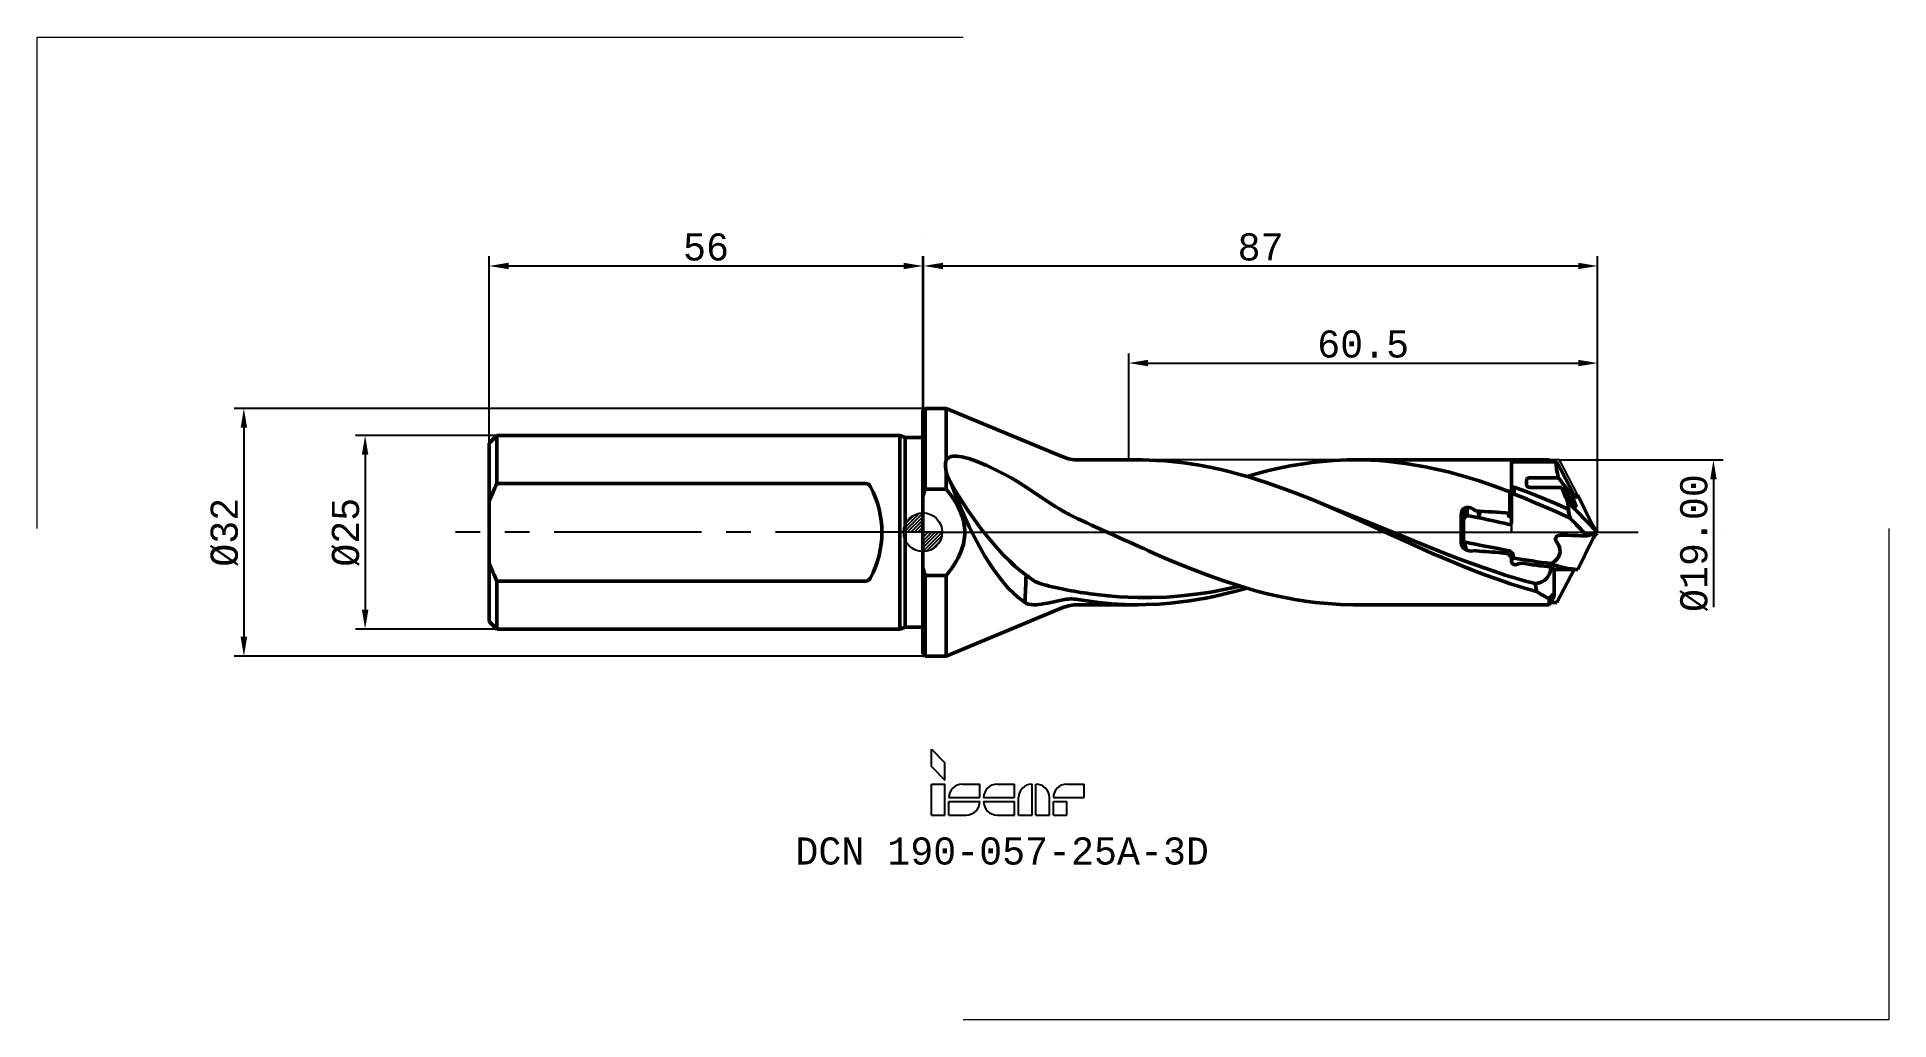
# Model space of a CAD drawing. Header units: millimetres. Extents: x -114 to 125, y -63 to 64.
import ezdxf
from ezdxf.enums import TextEntityAlignment as Align

# ---------------------------------------------------------------- set-up
doc = ezdxf.new("R2010")
doc.units = ezdxf.units.MM
doc.header["$PDMODE"] = 3
doc.linetypes.add('CENTER2', pattern=[28.575, 19.05, -3.175, 3.175, -3.175])
doc.linetypes.add('HIDDEN', pattern=[0.375, 0.25, -0.125])
doc.layers.get('DEFPOINTS').update_dxf_attribs({"linetype": 'CONTINUOUS', "lineweight": 25})
for name, color, linetype, lineweight in [('1', 4, 'CONTINUOUS', 50), ('2', 7, 'CONTINUOUS', 25), ('4', 2, 'CENTER2', 25), ('CUT', 1, 'CONTINUOUS', 25), ('INFTOTAL', 9, 'CONTINUOUS', 18), ('SK1', 4, 'CONTINUOUS', 50), ('SK2', 7, 'CONTINUOUS', 25), ('SK3', 1, 'HIDDEN', 35), ('SK4', 2, 'CENTER2', 25)]:
    doc.layers.add(name, color=color, linetype=linetype, lineweight=lineweight)
doc.layers.add('NOCUT', color=7, linetype='CONTINUOUS')
doc.layers.add('SK6', color=5, linetype='CONTINUOUS')
doc.styles.get("Standard").update_dxf_attribs({"font": 'monos.ttf'})
doc.dimstyles.new('DIAMETER', dxfattribs={"dimtxt": 3.5, "dimasz": 2.5, "dimexe": 1.25, "dimexo": 0, "dimtad": 1, "dimzin": 1, "dimdsep": 46, "dimtxsty": 'STANDARD', "dimblk2": 'NONE', "dimsah": 1, "dimcen": 0, "dimse2": 1, "dimazin": 0, "dimtfac": 1, "dimtofl": 0, "dimtmove": 0, "dimatfit": 3, "dimfxl": 1, "dimarcsym": 0})
doc.dimstyles.get("Standard").update_dxf_attribs({"dimtxt": 3.5, "dimasz": 2.5, "dimexe": 1.25, "dimexo": 0, "dimtad": 1, "dimzin": 1, "dimdsep": 46, "dimtxsty": 'STANDARD', "dimcen": 0, "dimazin": 0, "dimtfac": 1, "dimtofl": 0, "dimtmove": 0, "dimatfit": 3, "dimfxl": 1, "dimarcsym": 0})

# ---------------------------------------------------------------- blocks, each defined once
blk = doc.blocks.new('CERO_POINT')
at = {"layer": 'SK2'}
h = blk.add_hatch(dxfattribs=at)
h.set_pattern_fill('ANSI31', color=256, scale=0.1, angle=180, style=0)
h.set_pattern_definition([(225, (5.17098, 0), (0.224506, -0.224506), [])])
h.paths.add_polyline_path([(0, -2.5, 0.414214), (2.5, 0), (0, 0)])
h.paths.add_polyline_path([(0, 0), (0, 2.5, 0.414214), (-2.5, 0)])
for p, q in [((0, -2.5), (0, 2.5)), ((2.5, 0), (-2.5, 0)), ((0.09, 0), (-0.09, 0)), ((0, 0.09), (0, -0.09))]:
    blk.add_line(p, q, dxfattribs=at)
blk.add_circle((0, 0), 2.5, dxfattribs=at)
blk = doc.blocks.new('ISCAR_LOGO')
at = {"layer": 'SK6'}
for p, q in [((0, 8.5), (1.75, 6.75)), ((0, 6.25), (0, 8.5)), ((0, 6.25), (1.75, 4.5)), ((1.75, 4.5), (1.75, 6.75)), ((0, 4), (1.75, 4)), ((0, 0), (0, 4)), ((1.75, 0), (1.75, 4)), ((4, 4), (6.25, 4)), ((6.25, 2.25), (6.25, 4)), ((8.5, 4), (10.75, 4)), ((10.75, 2.25), (10.75, 4)), ((13, 0), (13, 4)), ((13.5, 0), (13.5, 4)), ((17.5, 4), (19.75, 4)), ((19.75, 2.25), (19.75, 4)), ((0, 0), (1.75, 0)), ((2.25, 2.25), (6.25, 2.25)), ((2.25, 1.75), (6.25, 1.75)), ((2.25, 0), (2.25, 1.75)), ((2.25, 0), (4.5, 0)), ((6.75, 2.25), (10.75, 2.25)), ((6.75, 1.75), (10.75, 1.75)), ((8.5, 0), (10.75, 0)), ((10.75, 0), (10.75, 1.75)), ((11.25, 0), (11.25, 2.25)), ((11.25, 0), (13, 0)), ((13.5, 0), (15.25, 0)), ((15.25, 0), (15.25, 2.25)), ((15.75, 2.25), (19.75, 2.25)), ((15.75, 1.75), (17.5, 1.75)), ((15.75, 0), (15.75, 1.75)), ((15.75, 0), (17.5, 0)), ((17.5, 0), (17.5, 1.75))]:
    blk.add_line(p, q, dxfattribs=at)
for centre, start, end in [((4, 2.25), 90, 180), ((8.5, 2.25), 90, 180), ((13, 2.25), 90, 180), ((13.5, 2.25), 0, 90), ((17.5, 2.25), 90, 180), ((4.5, 1.75), 270, 0), ((8.5, 1.75), 180, 270)]:
    blk.add_arc(centre, 1.75, start, end, dxfattribs=at)
for tag, p in [('MM', (9.14, -6.39)), ('F7', (9.14, -12.42))]:
    blk.add_attdef(tag, text='', height=3.5, dxfattribs=at).set_placement(p, align=Align.CENTER)
blk = doc.blocks.new('*D3')
at = {"layer": 'DEFPOINTS', "color": 0}
for p in [(-55, 12.5), (-72.01, -12.5), (-55, -12.5)]:
    blk.add_point(p, dxfattribs=at)
at = {"layer": 'SK2', "color": 0, "lineweight": -2}
for p, q in [((-55, 12.5), (-73.26, 12.5)), ((-72.01, 10), (-72.01, -10)), ((-55, -12.5), (-73.26, -12.5))]:
    blk.add_line(p, q, dxfattribs=at)
at = {"layer": 'SK2', "color": 0}
for points in [[(-72.43, 10), (-71.59, 10), (-72.01, 12.5)], [(-72.43, -10), (-71.59, -10), (-72.01, -12.5)]]:
    blk.add_solid(points, dxfattribs=at)
at = {"layer": 'SK2', "color": 0, "insert": (-74.5, 0), "char_height": 3.5, "attachment_point": 5, "rotation": 90}
blk.add_mtext('%%C25', dxfattribs=at)
blk = doc.blocks.new('*D4')
at = {"layer": 'DEFPOINTS', "color": 0}
for p in [(0.3, 16), (-87.66, -16), (0.3, -16)]:
    blk.add_point(p, dxfattribs=at)
at = {"layer": 'SK2', "color": 0, "lineweight": -2}
for p, q in [((0.3, 16), (-88.91, 16)), ((-87.66, 13.5), (-87.66, -13.5)), ((0.3, -16), (-88.91, -16))]:
    blk.add_line(p, q, dxfattribs=at)
at = {"layer": 'SK2', "color": 0}
for points in [[(-88.08, 13.5), (-87.24, 13.5), (-87.66, 16)], [(-88.08, -13.5), (-87.24, -13.5), (-87.66, -16)]]:
    blk.add_solid(points, dxfattribs=at)
at = {"layer": 'SK2', "color": 0, "insert": (-90.15, 0), "char_height": 3.5, "attachment_point": 5, "rotation": 90}
blk.add_mtext('%%C32', dxfattribs=at)
blk = doc.blocks.new('*D5')
at = {"layer": 'DEFPOINTS', "color": 0}
for p in [(0, 34.39), (-56, 11.5), (0, 11.5)]:
    blk.add_point(p, dxfattribs=at)
at = {"layer": 'SK2', "color": 0, "lineweight": -2}
for p, q in [((-56, 11.5), (-56, 35.64)), ((-53.5, 34.39), (-2.5, 34.39)), ((0, 11.5), (0, 35.64))]:
    blk.add_line(p, q, dxfattribs=at)
at = {"layer": 'SK2', "color": 0}
for points in [[(-53.5, 34.8), (-53.5, 33.97), (-56, 34.39)], [(-2.5, 34.8), (-2.5, 33.97), (0, 34.39)]]:
    blk.add_solid(points, dxfattribs=at)
at = {"layer": 'SK2', "color": 0, "insert": (-28, 36.82), "char_height": 3.5, "attachment_point": 5}
blk.add_mtext('56', dxfattribs=at)
blk = doc.blocks.new('*D6')
at = {"layer": '2', "color": 0, "lineweight": -2}
for p, q in [((0.09, 0), (0.09, 35.64)), ((2.59, 34.39), (84.59, 34.39)), ((87.09, 0), (87.09, 35.64))]:
    blk.add_line(p, q, dxfattribs=at)
at = {"layer": '2', "color": 0}
for points in [[(2.59, 34.8), (2.59, 33.97), (0.09, 34.39)], [(84.59, 34.8), (84.59, 33.97), (87.09, 34.39)]]:
    blk.add_solid(points, dxfattribs=at)
at = {"layer": 'DEFPOINTS', "color": 0}
for p in [(87.09, 34.39), (0.09, 0), (87.09, 0)]:
    blk.add_point(p, dxfattribs=at)
at = {"layer": '2', "color": 0, "insert": (43.59, 36.82), "char_height": 3.5, "attachment_point": 5}
blk.add_mtext('87', dxfattribs=at)
blk = doc.blocks.new('*D7')
at = {"layer": '2', "color": 0, "lineweight": -2}
for p, q in [((26.57, 9.35), (26.57, 23.1)), ((29.07, 21.85), (84.59, 21.85)), ((87.09, 0), (87.09, 23.1))]:
    blk.add_line(p, q, dxfattribs=at)
at = {"layer": '2', "color": 0}
for points in [[(29.07, 22.27), (29.07, 21.43), (26.57, 21.85)], [(84.59, 22.27), (84.59, 21.43), (87.09, 21.85)]]:
    blk.add_solid(points, dxfattribs=at)
at = {"layer": 'DEFPOINTS', "color": 0}
for p in [(87.09, 21.85), (26.57, 9.35), (87.09, 0)]:
    blk.add_point(p, dxfattribs=at)
at = {"layer": '2', "color": 0, "insert": (56.83, 24.29), "char_height": 3.5, "attachment_point": 5}
blk.add_mtext('60.5', dxfattribs=at)
blk = doc.blocks.new('*D8')
at = {"layer": '2', "color": 0, "lineweight": -2}
for p, q in [((82.18, 9.35), (103.3, 9.35)), ((102.05, 6.85), (102.05, -9.65))]:
    blk.add_line(p, q, dxfattribs=at)
at = {"layer": '2', "color": 0}
blk.add_solid([(101.64, 6.85), (102.47, 6.85), (102.05, 9.35)], dxfattribs=at)
at = {"layer": 'DEFPOINTS', "color": 0}
for p in [(82.18, 9.35), (82.18, -9.65), (102.05, -9.65)]:
    blk.add_point(p, dxfattribs=at)
at = {"layer": '2', "color": 0, "insert": (99.56, -1.4), "char_height": 3.5, "attachment_point": 5, "rotation": 90}
blk.add_mtext('%%c19.00', dxfattribs=at)
blk = doc.blocks.new('_None')
blk = doc.blocks.new('CUT')
at = {"layer": 'CUT'}
for p, q in [((82.18, 9.35), (76, 9.35)), ((76, 9.35), (76, 0)), ((84.55, 4.79), (82.18, 9.35)), ((86.42, 1), (84.55, 4.79)), ((76, 0), (87, 0)), ((86.48, 0.87), (86.42, 1)), ((86.56, 0.73), (86.48, 0.87)), ((86.63, 0.61), (86.56, 0.73)), ((86.7, 0.49), (86.63, 0.61)), ((86.76, 0.39), (86.7, 0.49)), ((86.83, 0.3), (86.76, 0.39)), ((86.89, 0.23), (86.83, 0.3)), ((86.94, 0.17), (86.89, 0.23)), ((86.99, 0.13), (86.94, 0.17)), ((87, 0.07), (86.99, 0.13)), ((87, 0), (87, 0.07))]:
    blk.add_line(p, q, dxfattribs=at)
blk = doc.blocks.new('NOCUT')
at = {"layer": 'NOCUT'}
blk.add_lwpolyline([(20, 9.35), (19.63, 9.36, -0.070116), (18.26, 9.66), (18.08, 9.73), (3, 16), (0.3, 16), (0, 15.7), (0, 0), (76, 0), (76, 9.35)], format="xyb", close=True, dxfattribs=at)
blk = doc.blocks.new('CIRCLE_H_ALL')
at = {"layer": 'SK3'}
blk.add_circle((0, 38.64), 0.001, dxfattribs=at)
blk = doc.blocks.new('CIRCLE_L_ALL')
at = {"layer": 'SK3'}
blk.add_circle((0, -16), 0.001, dxfattribs=at)
blk = doc.blocks.new('CIRCLE_H_ORIGIN')
at = {"layer": 'SK3'}
blk.add_circle((0, 15.7), 0.001, dxfattribs=at)
blk = doc.blocks.new('CIRCLE_L_ORIGIN')
at = {"layer": 'SK3'}
blk.add_circle((0, -15.7), 0.001, dxfattribs=at)
blk = doc.blocks.new('CIRCLE_FAR_ALL')
at = {"layer": 'SK3'}
blk.add_circle((103.3, 0), 0.001, dxfattribs=at)
blk = doc.blocks.new('CIRCLE_FAR_ORIGIN')
at = {"layer": 'SK3'}
blk.add_circle((87, 0), 0.001, dxfattribs=at)

msp = doc.modelspace()

# ---------------------------------------------------------------- linework, layer by layer
at = {"layer": '1'}
for p, q in [((0, 15.7), (0.3, 16)), ((0, 4.636), (0, 15.7)), ((0.3, 5.568), (0.3, 16)), ((0.3, 16), (3, 16)), ((3, 9.319), (3, 16)), ((18.079, 9.733), (3, 16)), ((3, 5.568), (3, 7.865)), ((19.998, 9.35), (27.743, 9.35)), ((55.844, 9.35), (80.848, 9.35)), ((76, 9.104), (76, 5.541)), ((76, 8.969), (76, 6.054)), ((81.821, 9.076), (76.248, 9.076)), ((76.6, 9.179), (77.027, 9.127)), ((77.027, 9.127), (77.027, 9.076)), ((79.754, 9.127), (77.027, 9.127)), ((79.754, 9.127), (79.754, 9.076)), ((80.848, 9.169), (80.1, 9.169)), ((80.848, 9.169), (80.848, 9.349)), ((81.019, 9.076), (80.848, 9.349)), ((80.905, 9.076), (80.848, 9.169)), ((84.077, 4.798), (81.821, 9.076)), ((0.3, 5.568), (3, 5.568)), ((75.75, 2.986), (75.772, 5.218)), ((75.772, 5.218), (76, 5.541)), ((76, 6.054), (76, 5.839)), ((76, 5.839), (76.346, 5.838)), ((76, 5.839), (76, 2.634)), ((76, 3.343), (76, 5.541)), ((76, 1.282), (76, 4.96)), ((76.346, 5.838), (76.346, 4.938)), ((82.071, 7.024), (78.379, 7.024)), ((82.477, 5.797), (78.379, 5.797)), ((82.071, 7.024), (83.624, 4.928)), ((82.477, 5.797), (84.201, 3.47)), ((84.076, 4.8), (84.492, 4.8)), ((86.415, 1.005), (84.555, 4.791)), ((0, 4.636), (0, -4.636)), ((51.665, 3.611), (51.837, 3.542)), ((69.8, 3.038), (69.8, 1.728)), ((71, 3.007), (71.343, 2.766)), ((71.701, 2.547), (71.7, 2.617)), ((71.899, 2.547), (71.9, 2.617)), ((71.9, 2.731), (71.9, 2.617)), ((75.744, 2.456), (75.75, 2.986)), ((75.744, 2.456), (75.989, 2.611)), ((75.989, 2.611), (76, 2.634)), ((87, 0.069), (83.204, 3.979)), ((83.384, 2.893), (83.299, 2.992)), ((84.301, 3.415), (83.86, 4.529)), ((18.822, 2.319), (18.947, 2.254)), ((69.5, -1.328), (69.5, 2.299)), ((69.6, 1.4), (69.5, 1.4)), ((69.8, 1.659), (69.8, 1.728)), ((69.8, -1.125), (69.8, 1.659)), ((86.987, 0.132), (87, 0.069)), ((87, 0.069), (87, -0.069)), ((69.6, -1.4), (69.502, -1.4)), ((69.8, -1.125), (69.8, -2.045)), ((69.899, -1.24), (69.8, -1.125)), ((71, -2.384), (71.029, -2.375)), ((82.427, -0.376), (82.481, -0.377)), ((86.415, -1.005), (84.555, -4.791)), ((85.765, -0.468), (86.845, -0.126)), ((86.987, -0.132), (87, -0.069)), ((0, -15.7), (0, -4.636)), ((75.995, -2.696), (75.996, -2.687)), ((75.996, -2.687), (76.003, -2.688)), ((76, -3.062), (76, -3.047)), ((76, -3.093), (76, -3.062)), ((76, -3.093), (76, -3.568)), ((76, -3.794), (76, -3.254)), ((76, -3.568), (76, -3.794)), ((81.5, -5.153), (81.5, -4.632)), ((0.3, -5.568), (3, -5.568)), ((0.3, -16), (0.3, -5.568)), ((3, -16), (3, -5.568)), ((15.388, -6.711), (15.492, -6.739)), ((79.044, -6.633), (79.279, -6.6)), ((81.5, -4.8), (84.492, -4.8)), ((81.5, -7.842), (81.5, -5.153)), ((84.077, -4.798), (81.821, -9.076)), ((19.998, -9.35), (27.743, -9.35)), ((55.844, -9.35), (80.848, -9.35)), ((79.228, -7.635), (79.211, -7.556)), ((81.5, -8.307), (80.848, -9.349)), ((80.848, -9.349), (80.848, -8.574)), ((81.821, -9.076), (81.019, -9.076)), ((81.5, -7.842), (81.5, -8.01)), ((81.5, -8.303), (81.5, -8.01)), ((81.5, -8.303), (81.5, -8.307)), ((18.079, -9.733), (3, -16)), ((0, -15.7), (0.3, -16)), ((0.3, -16), (3, -16))]:
    msp.add_line(p, q, dxfattribs=at)
for points in [[(3, 9.319), (3.114, 9.483), (3.281, 9.628), (3.522, 9.746), (3.676, 9.79), (3.863, 9.821), (4.086, 9.836), (4.352, 9.83), (4.695, 9.794), (5.083, 9.726), (5.5, 9.627), (5.919, 9.509), (6.521, 9.31), (7.082, 9.102), (7.685, 8.857), (8.244, 8.614), (9.371, 8.083), (10.56, 7.471), (11.379, 7.019), (12.127, 6.584), (13.458, 5.756), (14.419, 5.108)], [(3, 7.865), (3.049, 7.695), (3.106, 7.519), (3.17, 7.336), (3.243, 7.147), (3.323, 6.951), (3.41, 6.748), (3.505, 6.54), (3.608, 6.325), (3.717, 6.105)], [(51.665, 3.611), (50.015, 4.3), (48.363, 4.958), (46.871, 5.521), (45.662, 5.959), (44.454, 6.377), (43.253, 6.771), (42.052, 7.139), (40.871, 7.475), (39.664, 7.793), (38.458, 8.086), (37.253, 8.35), (35.453, 8.689), (33.668, 8.957), (32.471, 9.099), (31.268, 9.21), (30.067, 9.289), (28.332, 9.346), (27.743, 9.35)], [(41.797, 7.213), (43.204, 7.607), (44.607, 7.965), (46, 8.283), (47.396, 8.559), (49.167, 8.852), (50.225, 8.996), (51.628, 9.151), (53.026, 9.262), (54.777, 9.337), (55.844, 9.35)], [(55.844, 9.35), (56.845, 9.339), (57.843, 9.305), (58.838, 9.249), (59.829, 9.171), (61.556, 8.983), (62.573, 8.844), (63.824, 8.642), (64.823, 8.457), (65.819, 8.251), (67.797, 7.783), (69.795, 7.24), (71.788, 6.631), (73.776, 5.954), (75.772, 5.218)], [(76.6, 9.179), (76.358, 9.188), (76.129, 9.168), (76.026, 9.137), (76.008, 9.123), (76.003, 9.116), (76, 9.104)], [(80.1, 9.169), (79.848, 9.151), (79.754, 9.127)], [(81.821, 9.076), (81.786, 8.951), (81.766, 8.799), (81.762, 8.62), (81.775, 8.415), (81.803, 8.184), (81.846, 7.929), (81.906, 7.65), (81.981, 7.348), (82.071, 7.024)], [(3.821, -4.494), (4.328, -3.693), (4.544, -3.299), (4.734, -2.908), (4.9, -2.52), (5.042, -2.136), (5.22, -1.525), (5.339, -0.917), (5.398, -0.313), (5.399, 0.291), (5.342, 0.895), (5.236, 1.458), (5.079, 2.024), (4.87, 2.595), (4.608, 3.172), (4.403, 3.56), (4.174, 3.953), (3.64, 4.75), (3, 5.568)], [(3.717, 6.105), (4.277, 5.176), (5.192, 3.737), (5.832, 2.78), (6.484, 1.847), (7.439, 0.549), (8.406, -0.681), (9.391, -1.844), (10.379, -2.916), (11.166, -3.7), (11.88, -4.356), (12.6, -4.965), (13.324, -5.524)], [(3.717, 6.105), (4.313, 4.501), (4.973, 2.894), (5.442, 1.835), (5.93, 0.794), (6.603, -0.557), (7.294, -1.844), (8.004, -3.068), (8.542, -3.931)], [(83.299, 2.992), (81.556, 3.752), (79.81, 4.485), (78.08, 5.179), (76.346, 5.838)], [(83.542, 1.826), (81.3, 2.839), (79.048, 3.822), (77.697, 4.389), (76.346, 4.938)], [(78.379, 7.024), (78.229, 7.014), (78.085, 6.984), (78, 6.948), (77.951, 6.891)], [(78.072, 5.848), (78, 5.886), (77.951, 5.952)], [(83.86, 4.529), (83.848, 4.556), (83.834, 4.587), (83.816, 4.621), (83.796, 4.658), (83.774, 4.697), (83.75, 4.737), (83.725, 4.778), (83.7, 4.818), (83.674, 4.857), (83.648, 4.894), (83.624, 4.928)], [(84.077, 4.798), (84.101, 4.755), (84.124, 4.714), (84.149, 4.674), (84.173, 4.636), (84.196, 4.602), (84.218, 4.571), (84.239, 4.546), (84.257, 4.525), (84.273, 4.51), (84.287, 4.501), (84.297, 4.498)], [(84.492, 4.8), (84.456, 4.796), (84.424, 4.786), (84.396, 4.768), (84.371, 4.743), (84.351, 4.712), (84.334, 4.673), (84.322, 4.627), (84.313, 4.575), (84.308, 4.516)], [(65.676, -2.683), (62.871, -1.425), (60.07, -0.151), (57.254, 1.141), (53.418, 2.856), (51.665, 3.611)], [(51.837, 3.542), (54.68, 2.442), (58.013, 1.093), (62.128, -0.608), (64.857, -1.727), (67.727, -2.871), (70.015, -3.742), (72.312, -4.57)], [(71, 3.007), (70.745, 3.142), (70.466, 3.212), (70.324, 3.22), (70.183, 3.208), (69.984, 3.15), (69.807, 3.043), (69.666, 2.892), (69.596, 2.771), (69.546, 2.64), (69.511, 2.471), (69.5, 2.299)], [(71.701, 2.547), (71.726, 2.303), (71.758, 2.189), (71.794, 2.147), (71.844, 2.193), (71.859, 2.238), (71.889, 2.404), (71.899, 2.547)], [(75.7, 2.007), (75.647, 2.045), (75.621, 2.094), (75.59, 2.193), (75.571, 2.288), (75.55, 2.472)], [(84.201, 3.47), (84.216, 3.45), (84.23, 3.431), (84.244, 3.415), (84.257, 3.4), (84.269, 3.387), (84.279, 3.376), (84.289, 3.368), (84.297, 3.362), (84.303, 3.358)], [(84.303, 3.358), (84.308, 3.357), (84.311, 3.358), (84.313, 3.361), (84.314, 3.365), (84.314, 3.372), (84.312, 3.38), (84.31, 3.39), (84.306, 3.402), (84.301, 3.415)], [(76, 2.148), (75.981, 2.099), (75.943, 2.066), (75.835, 2.022), (75.7, 2.007)], [(76, 1.282), (75.981, 1.176), (75.926, 1.084), (75.851, 1.03), (75.754, 1.009), (75.7, 1.015)], [(86.415, 1.005), (86.485, 0.867), (86.556, 0.734), (86.627, 0.609), (86.697, 0.494), (86.765, 0.391), (86.829, 0.301), (86.888, 0.228), (86.941, 0.171), (86.987, 0.132)], [(71, -2.384), (70.794, -2.42), (70.572, -2.412), (70.345, -2.363), (70.123, -2.274), (69.926, -2.152), (69.762, -2.004), (69.613, -1.794), (69.527, -1.566), (69.5, -1.328)], [(75.996, -2.687), (75.951, -2.563), (75.896, -2.489), (75.826, -2.428), (75.7, -2.376)], [(81.829, -1.264), (81.966, -1.484), (82.084, -1.722), (82.169, -1.956), (82.226, -2.205), (82.245, -2.464), (82.219, -2.723), (82.149, -2.97), (82.048, -3.184), (81.92, -3.375), (81.746, -3.57), (81.555, -3.738), (81.337, -3.892), (81.065, -4.046)], [(81.829, -1.264), (81.725, -1.07), (81.679, -0.867), (81.682, -0.772), (81.704, -0.684), (81.745, -0.605), (81.803, -0.538), (81.939, -0.451), (82.104, -0.4), (82.283, -0.378)], [(86.987, -0.132), (86.941, -0.171), (86.888, -0.228), (86.829, -0.301), (86.765, -0.391), (86.697, -0.494), (86.627, -0.609), (86.556, -0.734), (86.485, -0.867), (86.415, -1.005)], [(8.542, -3.931), (9.158, -4.851), (9.779, -5.708), (10.401, -6.491), (11.023, -7.199), (11.646, -7.829), (12.265, -8.382), (12.724, -8.745), (13.177, -9.064)], [(29.779, -2.683), (31.24, -3.322), (32.701, -3.941), (34.994, -4.867), (36.3, -5.37), (37.604, -5.851), (39.224, -6.412), (40.853, -6.932), (42.804, -7.498), (44.11, -7.843), (45.413, -8.154), (46.709, -8.428), (48.01, -8.668), (49.334, -8.876), (50.645, -9.047), (52.27, -9.207), (53.891, -9.308), (55.521, -9.349), (55.844, -9.35)], [(79.228, -7.635), (77.541, -7.158), (75.852, -6.638), (74.16, -6.076), (72.432, -5.458), (71.069, -4.939), (69.712, -4.397), (67.021, -3.269), (65.676, -2.683)], [(72.312, -4.57), (73.814, -5.081), (75.165, -5.519), (76.517, -5.933), (77.781, -6.296), (79.044, -6.633)], [(75.727, -2.948), (75.832, -2.969), (75.922, -3.019), (75.971, -3.073), (76, -3.167)], [(76, -3.047), (75.995, -2.961), (75.995, -2.696)], [(76, -3.794), (76.03, -3.928), (76.119, -4.051), (76.264, -4.149), (76.439, -4.197), (76.6, -4.181)], [(76.2, -2.883), (76.192, -2.827), (76.163, -2.774), (76.118, -2.731), (76.003, -2.688)], [(81.065, -4.046), (81.405, -4.185), (81.76, -4.311), (82.128, -4.424), (82.509, -4.522), (82.901, -4.606), (83.302, -4.675), (83.713, -4.729), (84.131, -4.768), (84.555, -4.791)], [(13.954, -6.002), (14.394, -6.297), (14.877, -6.533), (15.388, -6.711)], [(21.996, -7.997), (23.931, -8.215), (25.336, -8.328), (26.517, -8.392), (27.698, -8.431), (29.585, -8.434), (31.468, -8.363), (33.354, -8.219), (35.244, -8.006), (37.168, -7.718), (39.05, -7.366), (40.93, -6.955)], [(80.51, -5.971), (80.228, -6.223), (79.906, -6.414), (79.556, -6.543), (79.279, -6.6)], [(13.177, -9.063), (13.389, -9.185), (13.648, -9.282), (13.968, -9.347), (14.263, -9.369), (14.625, -9.36), (14.925, -9.329)], [(27.743, -9.35), (26.05, -9.318), (24.361, -9.221), (22.674, -9.061), (21.754, -8.949), (19.998, -8.684)], [(41.797, -7.213), (40.402, -7.601), (38.982, -7.962), (37.565, -8.285), (36.506, -8.499), (35.447, -8.69), (34.399, -8.855), (33.34, -8.999), (31.922, -9.154), (30.507, -9.264), (28.755, -9.339), (27.743, -9.35)], [(81.255, -8.592), (81.254, -8.598), (81.254, -8.602), (81.254, -8.607), (81.254, -8.61), (81.255, -8.613), (81.256, -8.615), (81.258, -8.617), (81.259, -8.618), (81.261, -8.618)], [(81.255, -8.592), (81.317, -8.406), (81.5, -8.01)], [(81.261, -8.618), (81.264, -8.618), (81.271, -8.615), (81.301, -8.587), (81.5, -8.303)]]:
    msp.add_lwpolyline(points, dxfattribs=at)
for centre, radius, start, end in [((19.998, 14.35), 5, 247.43101, 270), ((5.568, 8.655), 2.653, 165.49387, 182.03969), ((6.863, 8.685), 3.949, 181.81344, 191.99472), ((77.57, 5.665), 3.658, 111.18607, 115.42107), ((19.656, -1.178), 20.498, 160.78642, 163.52351), ((48.772, 53.949), 59.712, 234.8785, 239.06743), ((75.272, -9.183), 14.162, 85.65011, 87.05452), ((80.725, 6.425), 2.813, 170.46935, 189.67131), ((78.365, 6.667), 0.87, 250.33701, 270.95834), ((114.876, 17.703), 34.518, 200.17794, 203.42765), ((84.489, 4.541), 0.259, 75.16159, 89.29735), ((25.479, 15.238), 14.533, 239.38817, 242.73621), ((65.727, 2.641), 4.536, 353.81692, 359.6968), ((72.541, 2.609), 2.278, 164.43829, 179.80211), ((57.191, -229.779), 232.976, 85.43231, 86.51747), ((70.444, 2.617), 1.256, 0.00794, 5.84242), ((107.667, 7.481), 24.713, 188.14632, 190.69991), ((111.957, 8.36), 29.156, 190.60955, 192.95173), ((84.294, 4.512), 0.0146, 282.25566, 14.93427), ((28.931, 21.291), 21.496, 242.32345, 245.44276), ((313.219, 638.397), 700.937, 245.270921, 245.690014), ((70.475, 1.34), 0.975, 133.82592, 176.47488), ((69.6, 1.6), 0.2, 270, 360), ((77.019, -5.276), 10.059, 132.39824, 135.86661), ((51.474, -101.58), 105.416, 76.71386, 79.74715), ((-234.333, -308.392), 444.161, 43.88951, 44.30147), ((471.919, 989.683), 1086.406, 245.689346, 245.985093), ((69.6, -1.6), 0.2, 0, 90), ((52.767, -5.401), 17.629, 10.2284, 13.65098), ((103.663, 155.638), 160.47, 257.85376, 259.96465), ((94.095, 295.636), 298.902, 265.57413, 266.20632), ((82.387, -2.293), 1.917, 88.80452, 93.10531), ((79.753, -159.842), 159.488, 87.83989, 89.02006), ((86.901, -0.304), 0.187, 93.0417, 107.40287), ((86.901, -0.375), 0.258, 70.49774, 92.17288), ((19.656, 1.178), 20.498, 196.47649, 199.21358), ((-8.173, 3.832), 14.601, 319.92751, 325.23425), ((90.552, 102.046), 105.909, 261.18322, 261.8844), ((90.19, 9.703), 19.216, 220.60219, 222.39883), ((70.168, 1.445), 7.69, 319.31978, 321.7052), ((79.778, -3.072), 3.583, 176.97938, 183.98789), ((95.718, 110.773), 115.75, 260.29434, 262.72752), ((72.553, 8.863), 13.658, 287.23812, 289.89351), ((91.631, 92.639), 97.691, 261.50525, 263.83259), ((90.172, -7.055), 9.395, 164.12671, 167.34954), ((83.767, 1.533), 6.569, 246.38455, 249.81158), ((347.477, -21.216), 334.52, 177.3113, 177.91807), ((0.674, -22.781), 21.397, 51.64024, 53.75623), ((29.301, 47.192), 55.671, 255.63786, 262.45989), ((95.117, -4.209), 16.254, 188.57435, 191.88096), ((78.945, -4.565), 2.104, 318.08252, 348.14562), ((84.489, -4.541), 0.259, 270.70265, 284.83841), ((10.364, 23.439), 33.084, 277.92474, 283.48489), ((19.158, -13.448), 4.836, 80.00467, 102.89763), ((19.998, -14.35), 5, 90, 112.56899), ((85.754, 1.733), 11.416, 235.13867, 244.55142), ((65.524, 5.725), 20.959, 316.9828, 319.66138)]:
    msp.add_arc(centre, radius, start, end, dxfattribs=at)
at = {"layer": '4'}
msp.add_line((0, 0), (92.348, 0), dxfattribs=at)
at = {"layer": 'INFTOTAL'}
for p, q in [((-114.364, 63.949), (5.174, 63.949)), ((-114.364, 0.487), (-114.364, 63.949)), ((124.711, 0.487), (124.711, -62.974)), ((124.711, -62.974), (5.174, -62.974))]:
    msp.add_line(p, q, dxfattribs=at)
at = {"layer": 'SK1'}
for p, q in [((-56, 11.5), (-55, 12.5)), ((-55, 6.294), (-55, 12.5)), ((-55, 12.5), (-3, 12.5)), ((-3, -3.587), (-3, 12.5)), ((-2.313, 12.25), (-3, 12.5)), ((-2.313, -3.516), (-2.313, 12.25)), ((-2.313, 12.25), (-0.2, 12.25)), ((-56, 3.951), (-56, 11.5)), ((-55, 6.294), (-7.331, 6.294)), ((-56, -3.951), (-56, 3.951)), ((-56, -11.5), (-56, -3.951)), ((-3, -12.5), (-3, -3.587)), ((-2.313, -12.25), (-2.313, -3.516)), ((-55, -12.5), (-55, -6.294)), ((-55, -6.294), (-7.331, -6.294)), ((-56, -11.5), (-55, -12.5)), ((-55, -12.5), (-3, -12.5)), ((-2.313, -12.25), (-3, -12.5)), ((-2.313, -12.25), (-0.2, -12.25))]:
    msp.add_line(p, q, dxfattribs=at)
for points in [[(-7.331, 6.294), (-7.178, 6.268), (-7.043, 6.201), (-6.93, 6.105), (-6.838, 5.993), (-6.766, 5.873)], [(-7.331, -6.294), (-7.178, -6.268), (-7.043, -6.201), (-6.93, -6.105), (-6.838, -5.993), (-6.766, -5.873)]]:
    msp.add_lwpolyline(points, dxfattribs=at)
for centre, radius, start, end in [((-0.2, 12.65), 0.4, 270.00046, 299.99859), ((-38.227, -2.263), 18.829, 152.97251, 160.7295), ((-17.8, 0), 12.5, 331.97532, 28.02465), ((-38.227, 2.263), 18.829, 199.2705, 207.02749), ((-0.2, -12.65), 0.4, 60.00095, 89.99954)]:
    msp.add_arc(centre, radius, start, end, dxfattribs=at)
at = {"layer": 'SK4'}
msp.add_line((0, 0), (-60.357, 0), dxfattribs=at)

# ---------------------------------------------------------------- block references
at = {"layer": 'CUT'}
msp.add_blockref('CUT', (0, 0), dxfattribs=at)
at = {"layer": 'NOCUT'}
msp.add_blockref('NOCUT', (0, 0), dxfattribs=at)
at = {"layer": 'SK2'}
msp.add_blockref('CERO_POINT', (0, 0), dxfattribs=at)
at = {"layer": 'SK3'}
for name in ['CIRCLE_H_ALL', 'CIRCLE_H_ORIGIN', 'CIRCLE_FAR_ORIGIN', 'CIRCLE_FAR_ALL', 'CIRCLE_L_ORIGIN', 'CIRCLE_L_ALL']:
    msp.add_blockref(name, (0, 0), dxfattribs=at)
at = {"layer": 'SK6'}
msp.add_blockref('ISCAR_LOGO', (1.087, -36.514), dxfattribs=at).add_auto_attribs({'MM': 'DCN 190-057-25A-3D'})

# ---------------------------------------------------------------- dimensions: what is measured, and where the dimension line sits
at = {"layer": '2'}
for base, p1, override, picture, middle in [((87.09, 34.387), (0.09, 0), {"dimdec": 0}, '*D6', (43.59, 36.824)), ((87.09, 21.85), (26.571, 9.35), {"dimdec": 1}, '*D7', (56.83, 24.287))]:
    dim = msp.add_linear_dim(base=base, p1=p1, p2=(87.09, 0), dimstyle='STANDARD', override=override, dxfattribs=at)
    dim.commit()
    dim.dimension.update_dxf_attribs({"geometry": picture, "text_midpoint": middle})
dim = msp.add_linear_dim(base=(102.053, -9.65), p1=(82.175, 9.35), p2=(82.175, -9.65), angle=90, text='%%c19.00', dimstyle='DIAMETER', override={"dimpost": '<>'}, dxfattribs=at)
dim.commit()
dim.dimension.update_dxf_attribs({"geometry": '*D8', "text_midpoint": (102.053, -1.4), "dimtype": 160})
at = {"layer": 'SK2'}
dim = msp.add_linear_dim(base=(0, 34.387), p1=(-56, 11.5), p2=(0, 11.5), dimstyle='STANDARD', override={"dimdec": 0}, dxfattribs=at)
dim.commit()
dim.dimension.update_dxf_attribs({"geometry": '*D5', "text_midpoint": (-28, 36.824)})
for base, p1, p2, picture, middle in [((-87.66, -16), (0.3, 16), (0.3, -16), '*D4', (-90.148, 0)), ((-72.01, -12.5), (-55, 12.5), (-55, -12.5), '*D3', (-74.498, 0))]:
    dim = msp.add_linear_dim(base=base, p1=p1, p2=p2, angle=90, dimstyle='STANDARD', override={"dimdec": 0, "dimpost": '%%C<>'}, dxfattribs=at)
    dim.commit()
    dim.dimension.update_dxf_attribs({"geometry": picture, "text_midpoint": middle})

doc.saveas('drawing.dxf')
